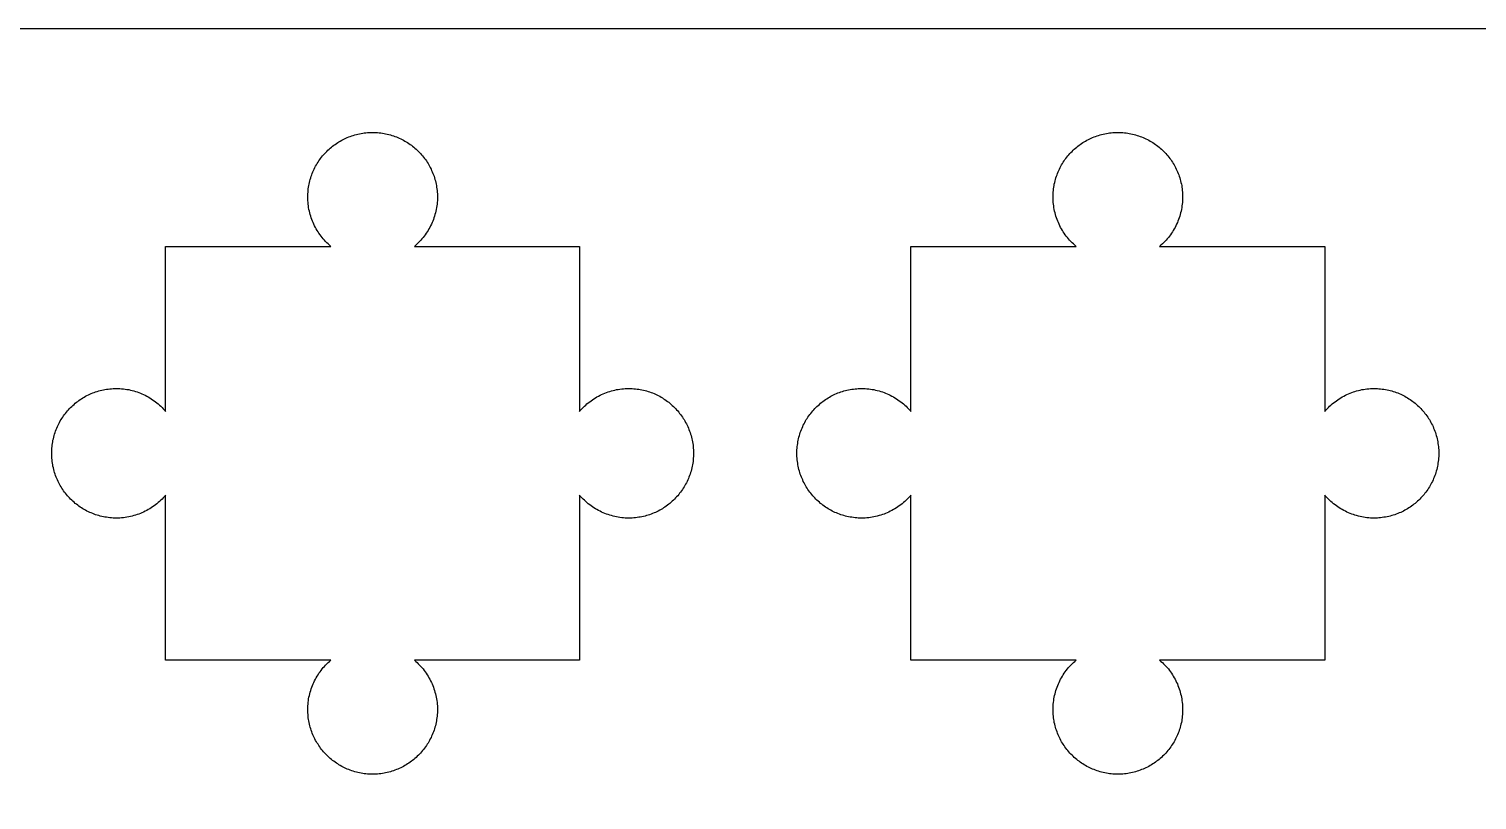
# Model space of a CAD drawing. Extents: x 0.2 to 37.3, y 0.2 to 30.1.
# Drawn here: x 8.23 to 22.23, y 22.61 to 30.06 of the extents above; entities that cross this region are included whole.
import ezdxf

# ---------------------------------------------------------------- set-up
doc = ezdxf.new("R2010")
doc.units = 0
doc.layers.add('LAYER_1', color=18, linetype='CONTINUOUS')
doc.layers.add('MALE', color=18, linetype='CONTINUOUS')

msp = doc.modelspace()

# ---------------------------------------------------------------- linework, layer by layer
at = {"layer": 'LAYER_1'}
msp.add_lwpolyline([(0.25, 0.25), (37.264, 0.25), (37.264, 30.061), (0.25, 30.061)], close=True, dxfattribs=at)
at = {"layer": 'MALE'}
for points in [[(9.554, 23.96), (9.554, 25.556), (9.543, 25.543), (9.531, 25.53), (9.519, 25.518), (9.507, 25.506), (9.495, 25.494), (9.482, 25.483), (9.469, 25.472), (9.456, 25.461), (9.442, 25.451), (9.428, 25.442), (9.414, 25.432), (9.4, 25.423), (9.385, 25.415), (9.371, 25.407), (9.356, 25.399), (9.341, 25.392), (9.325, 25.385), (9.31, 25.378), (9.294, 25.372), (9.278, 25.367), (9.262, 25.361), (9.246, 25.357), (9.23, 25.352), (9.213, 25.348), (9.197, 25.345), (9.18, 25.342), (9.163, 25.339), (9.146, 25.337), (9.129, 25.336), (9.112, 25.334), (9.095, 25.334), (9.078, 25.333), (9.062, 25.334), (9.046, 25.334), (9.03, 25.335), (9.014, 25.337), (8.998, 25.338), (8.983, 25.341), (8.967, 25.343), (8.952, 25.346), (8.937, 25.35), (8.922, 25.353), (8.907, 25.357), (8.892, 25.362), (8.877, 25.366), (8.863, 25.371), (8.849, 25.377), (8.835, 25.383), (8.821, 25.389), (8.807, 25.395), (8.793, 25.402), (8.78, 25.409), (8.767, 25.416), (8.754, 25.424), (8.741, 25.432), (8.728, 25.44), (8.716, 25.449), (8.704, 25.458), (8.692, 25.467), (8.68, 25.476), (8.669, 25.486), (8.658, 25.496), (8.647, 25.506), (8.636, 25.517), (8.625, 25.528), (8.615, 25.539), (8.605, 25.55), (8.596, 25.561), (8.586, 25.573), (8.577, 25.585), (8.568, 25.597), (8.56, 25.61), (8.551, 25.622), (8.543, 25.635), (8.536, 25.648), (8.528, 25.661), (8.521, 25.675), (8.514, 25.688), (8.508, 25.702), (8.502, 25.716), (8.496, 25.73), (8.491, 25.744), (8.486, 25.759), (8.481, 25.774), (8.477, 25.788), (8.472, 25.803), (8.469, 25.818), (8.465, 25.834), (8.463, 25.849), (8.46, 25.864), (8.458, 25.88), (8.456, 25.896), (8.455, 25.912), (8.454, 25.928), (8.453, 25.944), (8.453, 25.96), (8.453, 25.976), (8.454, 25.992), (8.455, 26.008), (8.456, 26.024), (8.458, 26.04), (8.46, 26.055), (8.463, 26.071), (8.465, 26.086), (8.469, 26.101), (8.472, 26.116), (8.477, 26.131), (8.481, 26.146), (8.486, 26.161), (8.491, 26.175), (8.496, 26.189), (8.502, 26.204), (8.508, 26.218), (8.514, 26.231), (8.521, 26.245), (8.528, 26.258), (8.536, 26.272), (8.543, 26.285), (8.551, 26.297), (8.56, 26.31), (8.568, 26.322), (8.577, 26.335), (8.586, 26.346), (8.596, 26.358), (8.605, 26.37), (8.615, 26.381), (8.625, 26.392), (8.636, 26.403), (8.647, 26.413), (8.658, 26.423), (8.669, 26.433), (8.68, 26.443), (8.692, 26.453), (8.704, 26.462), (8.716, 26.471), (8.728, 26.479), (8.741, 26.487), (8.754, 26.495), (8.767, 26.503), (8.78, 26.511), (8.793, 26.518), (8.807, 26.524), (8.821, 26.531), (8.835, 26.537), (8.849, 26.543), (8.863, 26.548), (8.877, 26.553), (8.892, 26.558), (8.907, 26.562), (8.922, 26.566), (8.937, 26.57), (8.952, 26.573), (8.967, 26.576), (8.983, 26.579), (8.998, 26.581), (9.014, 26.583), (9.03, 26.584), (9.046, 26.585), (9.062, 26.586), (9.078, 26.586), (9.095, 26.586), (9.112, 26.585), (9.129, 26.584), (9.146, 26.582), (9.163, 26.58), (9.18, 26.578), (9.197, 26.575), (9.213, 26.571), (9.23, 26.567), (9.246, 26.563), (9.262, 26.558), (9.278, 26.553), (9.294, 26.547), (9.31, 26.541), (9.325, 26.535), (9.341, 26.528), (9.356, 26.521), (9.371, 26.513), (9.385, 26.505), (9.4, 26.496), (9.414, 26.487), (9.428, 26.478), (9.442, 26.468), (9.456, 26.458), (9.469, 26.448), (9.482, 26.437), (9.495, 26.426), (9.507, 26.414), (9.519, 26.402), (9.531, 26.39), (9.543, 26.377), (9.554, 26.364), (9.554, 27.96), (11.15, 27.96), (11.137, 27.971), (11.124, 27.983), (11.112, 27.995), (11.1, 28.007), (11.088, 28.019), (11.077, 28.032), (11.066, 28.045), (11.056, 28.058), (11.046, 28.072), (11.036, 28.086), (11.027, 28.1), (11.018, 28.114), (11.009, 28.129), (11.001, 28.143), (10.993, 28.158), (10.986, 28.173), (10.979, 28.189), (10.973, 28.204), (10.967, 28.22), (10.961, 28.236), (10.956, 28.252), (10.951, 28.268), (10.947, 28.284), (10.943, 28.301), (10.939, 28.317), (10.936, 28.334), (10.934, 28.351), (10.932, 28.368), (10.93, 28.385), (10.929, 28.402), (10.928, 28.419), (10.928, 28.436), (10.928, 28.452), (10.929, 28.468), (10.93, 28.484), (10.931, 28.5), (10.933, 28.516), (10.935, 28.531), (10.938, 28.547), (10.941, 28.562), (10.944, 28.577), (10.948, 28.592), (10.952, 28.607), (10.956, 28.622), (10.961, 28.637), (10.966, 28.651), (10.971, 28.665), (10.977, 28.679), (10.983, 28.693), (10.99, 28.707), (10.996, 28.721), (11.003, 28.734), (11.011, 28.747), (11.019, 28.76), (11.027, 28.773), (11.035, 28.786), (11.043, 28.798), (11.052, 28.81), (11.061, 28.822), (11.071, 28.834), (11.081, 28.845), (11.091, 28.856), (11.101, 28.867), (11.111, 28.878), (11.122, 28.889), (11.133, 28.899), (11.144, 28.909), (11.156, 28.918), (11.168, 28.928), (11.179, 28.937), (11.192, 28.946), (11.204, 28.954), (11.217, 28.963), (11.229, 28.971), (11.242, 28.978), (11.256, 28.986), (11.269, 28.993), (11.283, 29), (11.296, 29.006), (11.31, 29.012), (11.325, 29.018), (11.339, 29.023), (11.353, 29.028), (11.368, 29.033), (11.383, 29.037), (11.398, 29.042), (11.413, 29.045), (11.428, 29.049), (11.443, 29.051), (11.459, 29.054), (11.474, 29.056), (11.49, 29.058), (11.506, 29.059), (11.522, 29.06), (11.538, 29.061), (11.554, 29.061), (11.57, 29.061), (11.586, 29.06), (11.602, 29.059), (11.618, 29.058), (11.634, 29.056), (11.65, 29.054), (11.665, 29.051), (11.68, 29.049), (11.696, 29.045), (11.711, 29.042), (11.726, 29.037), (11.74, 29.033), (11.755, 29.028), (11.77, 29.023), (11.784, 29.018), (11.798, 29.012), (11.812, 29.006), (11.826, 29), (11.839, 28.993), (11.853, 28.986), (11.866, 28.978), (11.879, 28.971), (11.892, 28.963), (11.904, 28.954), (11.917, 28.946), (11.929, 28.937), (11.941, 28.928), (11.953, 28.918), (11.964, 28.909), (11.975, 28.899), (11.986, 28.889), (11.997, 28.878), (12.008, 28.867), (12.018, 28.856), (12.028, 28.845), (12.038, 28.834), (12.047, 28.822), (12.056, 28.81), (12.065, 28.798), (12.074, 28.786), (12.082, 28.773), (12.09, 28.76), (12.098, 28.747), (12.105, 28.734), (12.112, 28.721), (12.119, 28.707), (12.125, 28.693), (12.131, 28.679), (12.137, 28.665), (12.143, 28.651), (12.148, 28.637), (12.152, 28.622), (12.157, 28.607), (12.161, 28.592), (12.164, 28.577), (12.168, 28.562), (12.171, 28.547), (12.173, 28.531), (12.176, 28.516), (12.177, 28.5), (12.179, 28.484), (12.18, 28.468), (12.18, 28.452), (12.181, 28.436), (12.18, 28.419), (12.18, 28.402), (12.178, 28.385), (12.177, 28.368), (12.175, 28.351), (12.172, 28.334), (12.169, 28.317), (12.166, 28.301), (12.162, 28.284), (12.157, 28.268), (12.153, 28.252), (12.147, 28.236), (12.142, 28.22), (12.136, 28.204), (12.129, 28.189), (12.122, 28.173), (12.115, 28.158), (12.107, 28.143), (12.099, 28.129), (12.091, 28.114), (12.082, 28.1), (12.072, 28.086), (12.063, 28.072), (12.053, 28.058), (12.042, 28.045), (12.031, 28.032), (12.02, 28.019), (12.008, 28.007), (11.996, 27.995), (11.984, 27.983), (11.971, 27.971), (11.958, 27.96), (13.554, 27.96), (13.554, 26.364), (13.565, 26.377), (13.577, 26.39), (13.589, 26.402), (13.601, 26.414), (13.614, 26.426), (13.626, 26.437), (13.639, 26.448), (13.653, 26.458), (13.666, 26.468), (13.68, 26.478), (13.694, 26.487), (13.709, 26.496), (13.723, 26.505), (13.738, 26.513), (13.753, 26.521), (13.768, 26.528), (13.783, 26.535), (13.799, 26.541), (13.814, 26.547), (13.83, 26.553), (13.846, 26.558), (13.863, 26.563), (13.879, 26.567), (13.895, 26.571), (13.912, 26.575), (13.929, 26.578), (13.945, 26.58), (13.962, 26.582), (13.979, 26.584), (13.996, 26.585), (14.013, 26.586), (14.031, 26.586), (14.047, 26.586), (14.063, 26.585), (14.079, 26.584), (14.094, 26.583), (14.11, 26.581), (14.126, 26.579), (14.141, 26.576), (14.157, 26.573), (14.172, 26.57), (14.187, 26.566), (14.202, 26.562), (14.216, 26.558), (14.231, 26.553), (14.245, 26.548), (14.26, 26.543), (14.274, 26.537), (14.288, 26.531), (14.302, 26.524), (14.315, 26.518), (14.329, 26.511), (14.342, 26.503), (14.355, 26.495), (14.367, 26.487), (14.38, 26.479), (14.392, 26.471), (14.405, 26.462), (14.416, 26.453), (14.428, 26.443), (14.44, 26.433), (14.451, 26.423), (14.462, 26.413), (14.473, 26.403), (14.483, 26.392), (14.493, 26.381), (14.503, 26.37), (14.513, 26.358), (14.522, 26.346), (14.531, 26.335), (14.54, 26.322), (14.549, 26.31), (14.557, 26.297), (14.565, 26.285), (14.573, 26.272), (14.58, 26.258), (14.587, 26.245), (14.594, 26.231), (14.6, 26.218), (14.606, 26.204), (14.612, 26.189), (14.618, 26.175), (14.623, 26.161), (14.628, 26.146), (14.632, 26.131), (14.636, 26.116), (14.64, 26.101), (14.643, 26.086), (14.646, 26.071), (14.648, 26.055), (14.651, 26.04), (14.652, 26.024), (14.654, 26.008), (14.655, 25.992), (14.655, 25.976), (14.656, 25.96), (14.655, 25.944), (14.655, 25.928), (14.654, 25.912), (14.652, 25.896), (14.651, 25.88), (14.648, 25.864), (14.646, 25.849), (14.643, 25.834), (14.64, 25.818), (14.636, 25.803), (14.632, 25.788), (14.628, 25.774), (14.623, 25.759), (14.618, 25.744), (14.612, 25.73), (14.606, 25.716), (14.6, 25.702), (14.594, 25.688), (14.587, 25.675), (14.58, 25.661), (14.573, 25.648), (14.565, 25.635), (14.557, 25.622), (14.549, 25.61), (14.54, 25.597), (14.531, 25.585), (14.522, 25.573), (14.513, 25.561), (14.503, 25.55), (14.493, 25.539), (14.483, 25.528), (14.473, 25.517), (14.462, 25.506), (14.451, 25.496), (14.44, 25.486), (14.428, 25.476), (14.416, 25.467), (14.405, 25.458), (14.392, 25.449), (14.38, 25.44), (14.367, 25.432), (14.355, 25.424), (14.342, 25.416), (14.329, 25.409), (14.315, 25.402), (14.302, 25.395), (14.288, 25.389), (14.274, 25.383), (14.26, 25.377), (14.245, 25.371), (14.231, 25.366), (14.216, 25.362), (14.202, 25.357), (14.187, 25.353), (14.172, 25.35), (14.157, 25.346), (14.141, 25.343), (14.126, 25.341), (14.11, 25.338), (14.094, 25.337), (14.079, 25.335), (14.063, 25.334), (14.047, 25.334), (14.031, 25.333), (14.013, 25.334), (13.996, 25.334), (13.979, 25.336), (13.962, 25.337), (13.945, 25.339), (13.929, 25.342), (13.912, 25.345), (13.895, 25.348), (13.879, 25.352), (13.863, 25.357), (13.846, 25.361), (13.83, 25.367), (13.814, 25.372), (13.799, 25.378), (13.783, 25.385), (13.768, 25.392), (13.753, 25.399), (13.738, 25.407), (13.723, 25.415), (13.709, 25.423), (13.694, 25.432), (13.68, 25.442), (13.666, 25.451), (13.653, 25.461), (13.639, 25.472), (13.626, 25.483), (13.614, 25.494), (13.601, 25.506), (13.589, 25.518), (13.577, 25.53), (13.565, 25.543), (13.554, 25.556), (13.554, 23.96), (11.958, 23.96), (11.971, 23.949), (11.984, 23.937), (11.996, 23.925), (12.008, 23.913), (12.02, 23.9), (12.031, 23.888), (12.042, 23.875), (12.053, 23.861), (12.063, 23.848), (12.072, 23.834), (12.082, 23.82), (12.091, 23.805), (12.099, 23.791), (12.107, 23.776), (12.115, 23.761), (12.122, 23.746), (12.129, 23.731), (12.136, 23.715), (12.142, 23.7), (12.147, 23.684), (12.153, 23.668), (12.157, 23.651), (12.162, 23.635), (12.166, 23.619), (12.169, 23.602), (12.172, 23.585), (12.175, 23.569), (12.177, 23.552), (12.178, 23.535), (12.18, 23.518), (12.18, 23.501), (12.181, 23.483), (12.18, 23.467), (12.18, 23.451), (12.179, 23.435), (12.177, 23.42), (12.176, 23.404), (12.173, 23.388), (12.171, 23.373), (12.168, 23.357), (12.164, 23.342), (12.161, 23.327), (12.157, 23.312), (12.152, 23.298), (12.148, 23.283), (12.143, 23.269), (12.137, 23.254), (12.131, 23.24), (12.125, 23.226), (12.119, 23.212), (12.112, 23.199), (12.105, 23.185), (12.098, 23.172), (12.09, 23.159), (12.082, 23.147), (12.074, 23.134), (12.065, 23.122), (12.056, 23.109), (12.047, 23.098), (12.038, 23.086), (12.028, 23.074), (12.018, 23.063), (12.008, 23.052), (11.997, 23.041), (11.986, 23.031), (11.975, 23.021), (11.964, 23.011), (11.953, 23.001), (11.941, 22.992), (11.929, 22.983), (11.917, 22.974), (11.904, 22.965), (11.892, 22.957), (11.879, 22.949), (11.866, 22.941), (11.853, 22.934), (11.839, 22.927), (11.826, 22.92), (11.812, 22.914), (11.798, 22.908), (11.784, 22.902), (11.77, 22.896), (11.755, 22.891), (11.74, 22.886), (11.726, 22.882), (11.711, 22.878), (11.696, 22.874), (11.68, 22.871), (11.665, 22.868), (11.65, 22.866), (11.634, 22.863), (11.618, 22.862), (11.602, 22.86), (11.586, 22.859), (11.57, 22.859), (11.554, 22.858), (11.538, 22.859), (11.522, 22.859), (11.506, 22.86), (11.49, 22.862), (11.474, 22.863), (11.459, 22.866), (11.443, 22.868), (11.428, 22.871), (11.413, 22.874), (11.398, 22.878), (11.383, 22.882), (11.368, 22.886), (11.353, 22.891), (11.339, 22.896), (11.325, 22.902), (11.31, 22.908), (11.296, 22.914), (11.283, 22.92), (11.269, 22.927), (11.256, 22.934), (11.242, 22.941), (11.229, 22.949), (11.217, 22.957), (11.204, 22.965), (11.192, 22.974), (11.179, 22.983), (11.168, 22.992), (11.156, 23.001), (11.144, 23.011), (11.133, 23.021), (11.122, 23.031), (11.111, 23.041), (11.101, 23.052), (11.091, 23.063), (11.081, 23.074), (11.071, 23.086), (11.061, 23.098), (11.052, 23.109), (11.043, 23.122), (11.035, 23.134), (11.027, 23.147), (11.019, 23.159), (11.011, 23.172), (11.003, 23.185), (10.996, 23.199), (10.99, 23.212), (10.983, 23.226), (10.977, 23.24), (10.971, 23.254), (10.966, 23.269), (10.961, 23.283), (10.956, 23.298), (10.952, 23.312), (10.948, 23.327), (10.944, 23.342), (10.941, 23.357), (10.938, 23.373), (10.935, 23.388), (10.933, 23.404), (10.931, 23.42), (10.93, 23.435), (10.929, 23.451), (10.928, 23.467), (10.928, 23.483), (10.928, 23.501), (10.929, 23.518), (10.93, 23.535), (10.932, 23.552), (10.934, 23.569), (10.936, 23.585), (10.939, 23.602), (10.943, 23.619), (10.947, 23.635), (10.951, 23.651), (10.956, 23.668), (10.961, 23.684), (10.967, 23.7), (10.973, 23.715), (10.979, 23.731), (10.986, 23.746), (10.993, 23.761), (11.001, 23.776), (11.009, 23.791), (11.018, 23.805), (11.027, 23.82), (11.036, 23.834), (11.046, 23.848), (11.056, 23.861), (11.066, 23.875), (11.077, 23.888), (11.088, 23.9), (11.1, 23.913), (11.112, 23.925), (11.124, 23.937), (11.137, 23.949), (11.15, 23.96)], [(16.757, 23.96), (16.757, 25.556), (16.746, 25.543), (16.734, 25.53), (16.722, 25.518), (16.71, 25.506), (16.698, 25.494), (16.685, 25.483), (16.672, 25.472), (16.658, 25.461), (16.645, 25.451), (16.631, 25.442), (16.617, 25.432), (16.603, 25.423), (16.588, 25.415), (16.573, 25.407), (16.558, 25.399), (16.543, 25.392), (16.528, 25.385), (16.512, 25.378), (16.497, 25.372), (16.481, 25.367), (16.465, 25.361), (16.449, 25.357), (16.432, 25.352), (16.416, 25.348), (16.399, 25.345), (16.383, 25.342), (16.366, 25.339), (16.349, 25.337), (16.332, 25.336), (16.315, 25.334), (16.298, 25.334), (16.281, 25.333), (16.264, 25.334), (16.248, 25.334), (16.233, 25.335), (16.217, 25.337), (16.201, 25.338), (16.185, 25.341), (16.17, 25.343), (16.155, 25.346), (16.139, 25.35), (16.124, 25.353), (16.11, 25.357), (16.095, 25.362), (16.08, 25.366), (16.066, 25.371), (16.051, 25.377), (16.037, 25.383), (16.023, 25.389), (16.01, 25.395), (15.996, 25.402), (15.983, 25.409), (15.97, 25.416), (15.957, 25.424), (15.944, 25.432), (15.931, 25.44), (15.919, 25.449), (15.907, 25.458), (15.895, 25.467), (15.883, 25.476), (15.872, 25.486), (15.86, 25.496), (15.849, 25.506), (15.839, 25.517), (15.828, 25.528), (15.818, 25.539), (15.808, 25.55), (15.798, 25.561), (15.789, 25.573), (15.78, 25.585), (15.771, 25.597), (15.762, 25.61), (15.754, 25.622), (15.746, 25.635), (15.738, 25.648), (15.731, 25.661), (15.724, 25.675), (15.717, 25.688), (15.711, 25.702), (15.705, 25.716), (15.699, 25.73), (15.694, 25.744), (15.688, 25.759), (15.684, 25.774), (15.679, 25.788), (15.675, 25.803), (15.672, 25.818), (15.668, 25.834), (15.665, 25.849), (15.663, 25.864), (15.661, 25.88), (15.659, 25.896), (15.657, 25.912), (15.656, 25.928), (15.656, 25.944), (15.656, 25.96), (15.656, 25.976), (15.656, 25.992), (15.657, 26.008), (15.659, 26.024), (15.661, 26.04), (15.663, 26.055), (15.665, 26.071), (15.668, 26.086), (15.672, 26.101), (15.675, 26.116), (15.679, 26.131), (15.684, 26.146), (15.688, 26.161), (15.694, 26.175), (15.699, 26.189), (15.705, 26.204), (15.711, 26.218), (15.717, 26.231), (15.724, 26.245), (15.731, 26.258), (15.738, 26.272), (15.746, 26.285), (15.754, 26.297), (15.762, 26.31), (15.771, 26.322), (15.78, 26.335), (15.789, 26.346), (15.798, 26.358), (15.808, 26.37), (15.818, 26.381), (15.828, 26.392), (15.839, 26.403), (15.849, 26.413), (15.86, 26.423), (15.872, 26.433), (15.883, 26.443), (15.895, 26.453), (15.907, 26.462), (15.919, 26.471), (15.931, 26.479), (15.944, 26.487), (15.957, 26.495), (15.97, 26.503), (15.983, 26.511), (15.996, 26.518), (16.01, 26.524), (16.023, 26.531), (16.037, 26.537), (16.051, 26.543), (16.066, 26.548), (16.08, 26.553), (16.095, 26.558), (16.11, 26.562), (16.124, 26.566), (16.139, 26.57), (16.155, 26.573), (16.17, 26.576), (16.185, 26.579), (16.201, 26.581), (16.217, 26.583), (16.233, 26.584), (16.248, 26.585), (16.264, 26.586), (16.281, 26.586), (16.298, 26.586), (16.315, 26.585), (16.332, 26.584), (16.349, 26.582), (16.366, 26.58), (16.383, 26.578), (16.399, 26.575), (16.416, 26.571), (16.432, 26.567), (16.449, 26.563), (16.465, 26.558), (16.481, 26.553), (16.497, 26.547), (16.512, 26.541), (16.528, 26.535), (16.543, 26.528), (16.558, 26.521), (16.573, 26.513), (16.588, 26.505), (16.603, 26.496), (16.617, 26.487), (16.631, 26.478), (16.645, 26.468), (16.658, 26.458), (16.672, 26.448), (16.685, 26.437), (16.698, 26.426), (16.71, 26.414), (16.722, 26.402), (16.734, 26.39), (16.746, 26.377), (16.757, 26.364), (16.757, 27.96), (18.353, 27.96), (18.34, 27.971), (18.327, 27.983), (18.315, 27.995), (18.303, 28.007), (18.291, 28.019), (18.28, 28.032), (18.269, 28.045), (18.259, 28.058), (18.249, 28.072), (18.239, 28.086), (18.23, 28.1), (18.221, 28.114), (18.212, 28.129), (18.204, 28.143), (18.196, 28.158), (18.189, 28.173), (18.182, 28.189), (18.176, 28.204), (18.17, 28.22), (18.164, 28.236), (18.159, 28.252), (18.154, 28.268), (18.15, 28.284), (18.146, 28.301), (18.142, 28.317), (18.139, 28.334), (18.137, 28.351), (18.134, 28.368), (18.133, 28.385), (18.132, 28.402), (18.131, 28.419), (18.131, 28.436), (18.131, 28.452), (18.131, 28.468), (18.132, 28.484), (18.134, 28.5), (18.136, 28.516), (18.138, 28.531), (18.14, 28.547), (18.143, 28.562), (18.147, 28.577), (18.15, 28.592), (18.154, 28.607), (18.159, 28.622), (18.164, 28.637), (18.169, 28.651), (18.174, 28.665), (18.18, 28.679), (18.186, 28.693), (18.192, 28.707), (18.199, 28.721), (18.206, 28.734), (18.214, 28.747), (18.221, 28.76), (18.229, 28.773), (18.238, 28.786), (18.246, 28.798), (18.255, 28.81), (18.264, 28.822), (18.274, 28.834), (18.283, 28.845), (18.293, 28.856), (18.304, 28.867), (18.314, 28.878), (18.325, 28.889), (18.336, 28.899), (18.347, 28.909), (18.359, 28.918), (18.37, 28.928), (18.382, 28.937), (18.394, 28.946), (18.407, 28.954), (18.419, 28.963), (18.432, 28.971), (18.445, 28.978), (18.458, 28.986), (18.472, 28.993), (18.485, 29), (18.499, 29.006), (18.513, 29.012), (18.527, 29.018), (18.542, 29.023), (18.556, 29.028), (18.571, 29.033), (18.586, 29.037), (18.6, 29.042), (18.616, 29.045), (18.631, 29.049), (18.646, 29.051), (18.662, 29.054), (18.677, 29.056), (18.693, 29.058), (18.709, 29.059), (18.725, 29.06), (18.741, 29.061), (18.757, 29.061), (18.773, 29.061), (18.789, 29.06), (18.805, 29.059), (18.821, 29.058), (18.837, 29.056), (18.852, 29.054), (18.868, 29.051), (18.883, 29.049), (18.898, 29.045), (18.914, 29.042), (18.928, 29.037), (18.943, 29.033), (18.958, 29.028), (18.972, 29.023), (18.987, 29.018), (19.001, 29.012), (19.015, 29.006), (19.029, 29), (19.042, 28.993), (19.056, 28.986), (19.069, 28.978), (19.082, 28.971), (19.095, 28.963), (19.107, 28.954), (19.12, 28.946), (19.132, 28.937), (19.144, 28.928), (19.155, 28.918), (19.167, 28.909), (19.178, 28.899), (19.189, 28.889), (19.2, 28.878), (19.21, 28.867), (19.221, 28.856), (19.231, 28.845), (19.24, 28.834), (19.25, 28.822), (19.259, 28.81), (19.268, 28.798), (19.276, 28.786), (19.285, 28.773), (19.293, 28.76), (19.3, 28.747), (19.308, 28.734), (19.315, 28.721), (19.322, 28.707), (19.328, 28.693), (19.334, 28.679), (19.34, 28.665), (19.345, 28.651), (19.35, 28.637), (19.355, 28.622), (19.36, 28.607), (19.364, 28.592), (19.367, 28.577), (19.371, 28.562), (19.374, 28.547), (19.376, 28.531), (19.378, 28.516), (19.38, 28.5), (19.382, 28.484), (19.383, 28.468), (19.383, 28.452), (19.383, 28.436), (19.383, 28.419), (19.382, 28.402), (19.381, 28.385), (19.38, 28.368), (19.377, 28.351), (19.375, 28.334), (19.372, 28.317), (19.368, 28.301), (19.364, 28.284), (19.36, 28.268), (19.355, 28.252), (19.35, 28.236), (19.344, 28.22), (19.338, 28.204), (19.332, 28.189), (19.325, 28.173), (19.318, 28.158), (19.31, 28.143), (19.302, 28.129), (19.293, 28.114), (19.284, 28.1), (19.275, 28.086), (19.265, 28.072), (19.255, 28.058), (19.245, 28.045), (19.234, 28.032), (19.223, 28.019), (19.211, 28.007), (19.199, 27.995), (19.187, 27.983), (19.174, 27.971), (19.161, 27.96), (20.757, 27.96), (20.757, 26.364), (20.768, 26.377), (20.78, 26.39), (20.792, 26.402), (20.804, 26.414), (20.816, 26.426), (20.829, 26.437), (20.842, 26.448), (20.856, 26.458), (20.869, 26.468), (20.883, 26.478), (20.897, 26.487), (20.911, 26.496), (20.926, 26.505), (20.941, 26.513), (20.956, 26.521), (20.971, 26.528), (20.986, 26.535), (21.002, 26.541), (21.017, 26.547), (21.033, 26.553), (21.049, 26.558), (21.065, 26.563), (21.082, 26.567), (21.098, 26.571), (21.115, 26.575), (21.131, 26.578), (21.148, 26.58), (21.165, 26.582), (21.182, 26.584), (21.199, 26.585), (21.216, 26.586), (21.233, 26.586), (21.25, 26.586), (21.266, 26.585), (21.281, 26.584), (21.297, 26.583), (21.313, 26.581), (21.329, 26.579), (21.344, 26.576), (21.359, 26.573), (21.375, 26.57), (21.39, 26.566), (21.404, 26.562), (21.419, 26.558), (21.434, 26.553), (21.448, 26.548), (21.463, 26.543), (21.477, 26.537), (21.491, 26.531), (21.504, 26.524), (21.518, 26.518), (21.531, 26.511), (21.544, 26.503), (21.557, 26.495), (21.57, 26.487), (21.583, 26.479), (21.595, 26.471), (21.607, 26.462), (21.619, 26.453), (21.631, 26.443), (21.642, 26.433), (21.654, 26.423), (21.665, 26.413), (21.675, 26.403), (21.686, 26.392), (21.696, 26.381), (21.706, 26.37), (21.716, 26.358), (21.725, 26.346), (21.734, 26.335), (21.743, 26.322), (21.752, 26.31), (21.76, 26.297), (21.768, 26.285), (21.776, 26.272), (21.783, 26.258), (21.79, 26.245), (21.797, 26.231), (21.803, 26.218), (21.809, 26.204), (21.815, 26.189), (21.82, 26.175), (21.826, 26.161), (21.83, 26.146), (21.835, 26.131), (21.839, 26.116), (21.842, 26.101), (21.846, 26.086), (21.849, 26.071), (21.851, 26.055), (21.853, 26.04), (21.855, 26.024), (21.857, 26.008), (21.858, 25.992), (21.858, 25.976), (21.858, 25.96), (21.858, 25.944), (21.858, 25.928), (21.857, 25.912), (21.855, 25.896), (21.853, 25.88), (21.851, 25.864), (21.849, 25.849), (21.846, 25.834), (21.842, 25.818), (21.839, 25.803), (21.835, 25.788), (21.83, 25.774), (21.826, 25.759), (21.82, 25.744), (21.815, 25.73), (21.809, 25.716), (21.803, 25.702), (21.797, 25.688), (21.79, 25.675), (21.783, 25.661), (21.776, 25.648), (21.768, 25.635), (21.76, 25.622), (21.752, 25.61), (21.743, 25.597), (21.734, 25.585), (21.725, 25.573), (21.716, 25.561), (21.706, 25.55), (21.696, 25.539), (21.686, 25.528), (21.675, 25.517), (21.665, 25.506), (21.654, 25.496), (21.642, 25.486), (21.631, 25.476), (21.619, 25.467), (21.607, 25.458), (21.595, 25.449), (21.583, 25.44), (21.57, 25.432), (21.557, 25.424), (21.544, 25.416), (21.531, 25.409), (21.518, 25.402), (21.504, 25.395), (21.491, 25.389), (21.477, 25.383), (21.463, 25.377), (21.448, 25.371), (21.434, 25.366), (21.419, 25.362), (21.404, 25.357), (21.39, 25.353), (21.375, 25.35), (21.359, 25.346), (21.344, 25.343), (21.329, 25.341), (21.313, 25.338), (21.297, 25.337), (21.281, 25.335), (21.266, 25.334), (21.25, 25.334), (21.233, 25.333), (21.216, 25.334), (21.199, 25.334), (21.182, 25.336), (21.165, 25.337), (21.148, 25.339), (21.131, 25.342), (21.115, 25.345), (21.098, 25.348), (21.082, 25.352), (21.065, 25.357), (21.049, 25.361), (21.033, 25.367), (21.017, 25.372), (21.002, 25.378), (20.986, 25.385), (20.971, 25.392), (20.956, 25.399), (20.941, 25.407), (20.926, 25.415), (20.911, 25.423), (20.897, 25.432), (20.883, 25.442), (20.869, 25.451), (20.856, 25.461), (20.842, 25.472), (20.829, 25.483), (20.816, 25.494), (20.804, 25.506), (20.792, 25.518), (20.78, 25.53), (20.768, 25.543), (20.757, 25.556), (20.757, 23.96), (19.161, 23.96), (19.174, 23.949), (19.187, 23.937), (19.199, 23.925), (19.211, 23.913), (19.223, 23.9), (19.234, 23.888), (19.245, 23.875), (19.255, 23.861), (19.265, 23.848), (19.275, 23.834), (19.284, 23.82), (19.293, 23.805), (19.302, 23.791), (19.31, 23.776), (19.318, 23.761), (19.325, 23.746), (19.332, 23.731), (19.338, 23.715), (19.344, 23.7), (19.35, 23.684), (19.355, 23.668), (19.36, 23.651), (19.364, 23.635), (19.368, 23.619), (19.372, 23.602), (19.375, 23.585), (19.377, 23.569), (19.38, 23.552), (19.381, 23.535), (19.382, 23.518), (19.383, 23.501), (19.383, 23.483), (19.383, 23.467), (19.383, 23.451), (19.382, 23.435), (19.38, 23.42), (19.378, 23.404), (19.376, 23.388), (19.374, 23.373), (19.371, 23.357), (19.367, 23.342), (19.364, 23.327), (19.36, 23.312), (19.355, 23.298), (19.35, 23.283), (19.345, 23.269), (19.34, 23.254), (19.334, 23.24), (19.328, 23.226), (19.322, 23.212), (19.315, 23.199), (19.308, 23.185), (19.3, 23.172), (19.293, 23.159), (19.285, 23.147), (19.276, 23.134), (19.268, 23.122), (19.259, 23.109), (19.25, 23.098), (19.24, 23.086), (19.231, 23.074), (19.221, 23.063), (19.21, 23.052), (19.2, 23.041), (19.189, 23.031), (19.178, 23.021), (19.167, 23.011), (19.155, 23.001), (19.144, 22.992), (19.132, 22.983), (19.12, 22.974), (19.107, 22.965), (19.095, 22.957), (19.082, 22.949), (19.069, 22.941), (19.056, 22.934), (19.042, 22.927), (19.029, 22.92), (19.015, 22.914), (19.001, 22.908), (18.987, 22.902), (18.972, 22.896), (18.958, 22.891), (18.943, 22.886), (18.928, 22.882), (18.914, 22.878), (18.898, 22.874), (18.883, 22.871), (18.868, 22.868), (18.852, 22.866), (18.837, 22.863), (18.821, 22.862), (18.805, 22.86), (18.789, 22.859), (18.773, 22.859), (18.757, 22.858), (18.741, 22.859), (18.725, 22.859), (18.709, 22.86), (18.693, 22.862), (18.677, 22.863), (18.662, 22.866), (18.646, 22.868), (18.631, 22.871), (18.616, 22.874), (18.6, 22.878), (18.586, 22.882), (18.571, 22.886), (18.556, 22.891), (18.542, 22.896), (18.527, 22.902), (18.513, 22.908), (18.499, 22.914), (18.485, 22.92), (18.472, 22.927), (18.458, 22.934), (18.445, 22.941), (18.432, 22.949), (18.419, 22.957), (18.407, 22.965), (18.394, 22.974), (18.382, 22.983), (18.37, 22.992), (18.359, 23.001), (18.347, 23.011), (18.336, 23.021), (18.325, 23.031), (18.314, 23.041), (18.304, 23.052), (18.293, 23.063), (18.283, 23.074), (18.274, 23.086), (18.264, 23.098), (18.255, 23.109), (18.246, 23.122), (18.238, 23.134), (18.229, 23.147), (18.221, 23.159), (18.214, 23.172), (18.206, 23.185), (18.199, 23.199), (18.192, 23.212), (18.186, 23.226), (18.18, 23.24), (18.174, 23.254), (18.169, 23.269), (18.164, 23.283), (18.159, 23.298), (18.154, 23.312), (18.15, 23.327), (18.147, 23.342), (18.143, 23.357), (18.14, 23.373), (18.138, 23.388), (18.136, 23.404), (18.134, 23.42), (18.132, 23.435), (18.131, 23.451), (18.131, 23.467), (18.131, 23.483), (18.131, 23.501), (18.132, 23.518), (18.133, 23.535), (18.134, 23.552), (18.137, 23.569), (18.139, 23.585), (18.142, 23.602), (18.146, 23.619), (18.15, 23.635), (18.154, 23.651), (18.159, 23.668), (18.164, 23.684), (18.17, 23.7), (18.176, 23.715), (18.182, 23.731), (18.189, 23.746), (18.196, 23.761), (18.204, 23.776), (18.212, 23.791), (18.221, 23.805), (18.23, 23.82), (18.239, 23.834), (18.249, 23.848), (18.259, 23.861), (18.269, 23.875), (18.28, 23.888), (18.291, 23.9), (18.303, 23.913), (18.315, 23.925), (18.327, 23.937), (18.34, 23.949), (18.353, 23.96)]]:
    msp.add_lwpolyline(points, close=True, dxfattribs=at)

doc.saveas('drawing.dxf')
